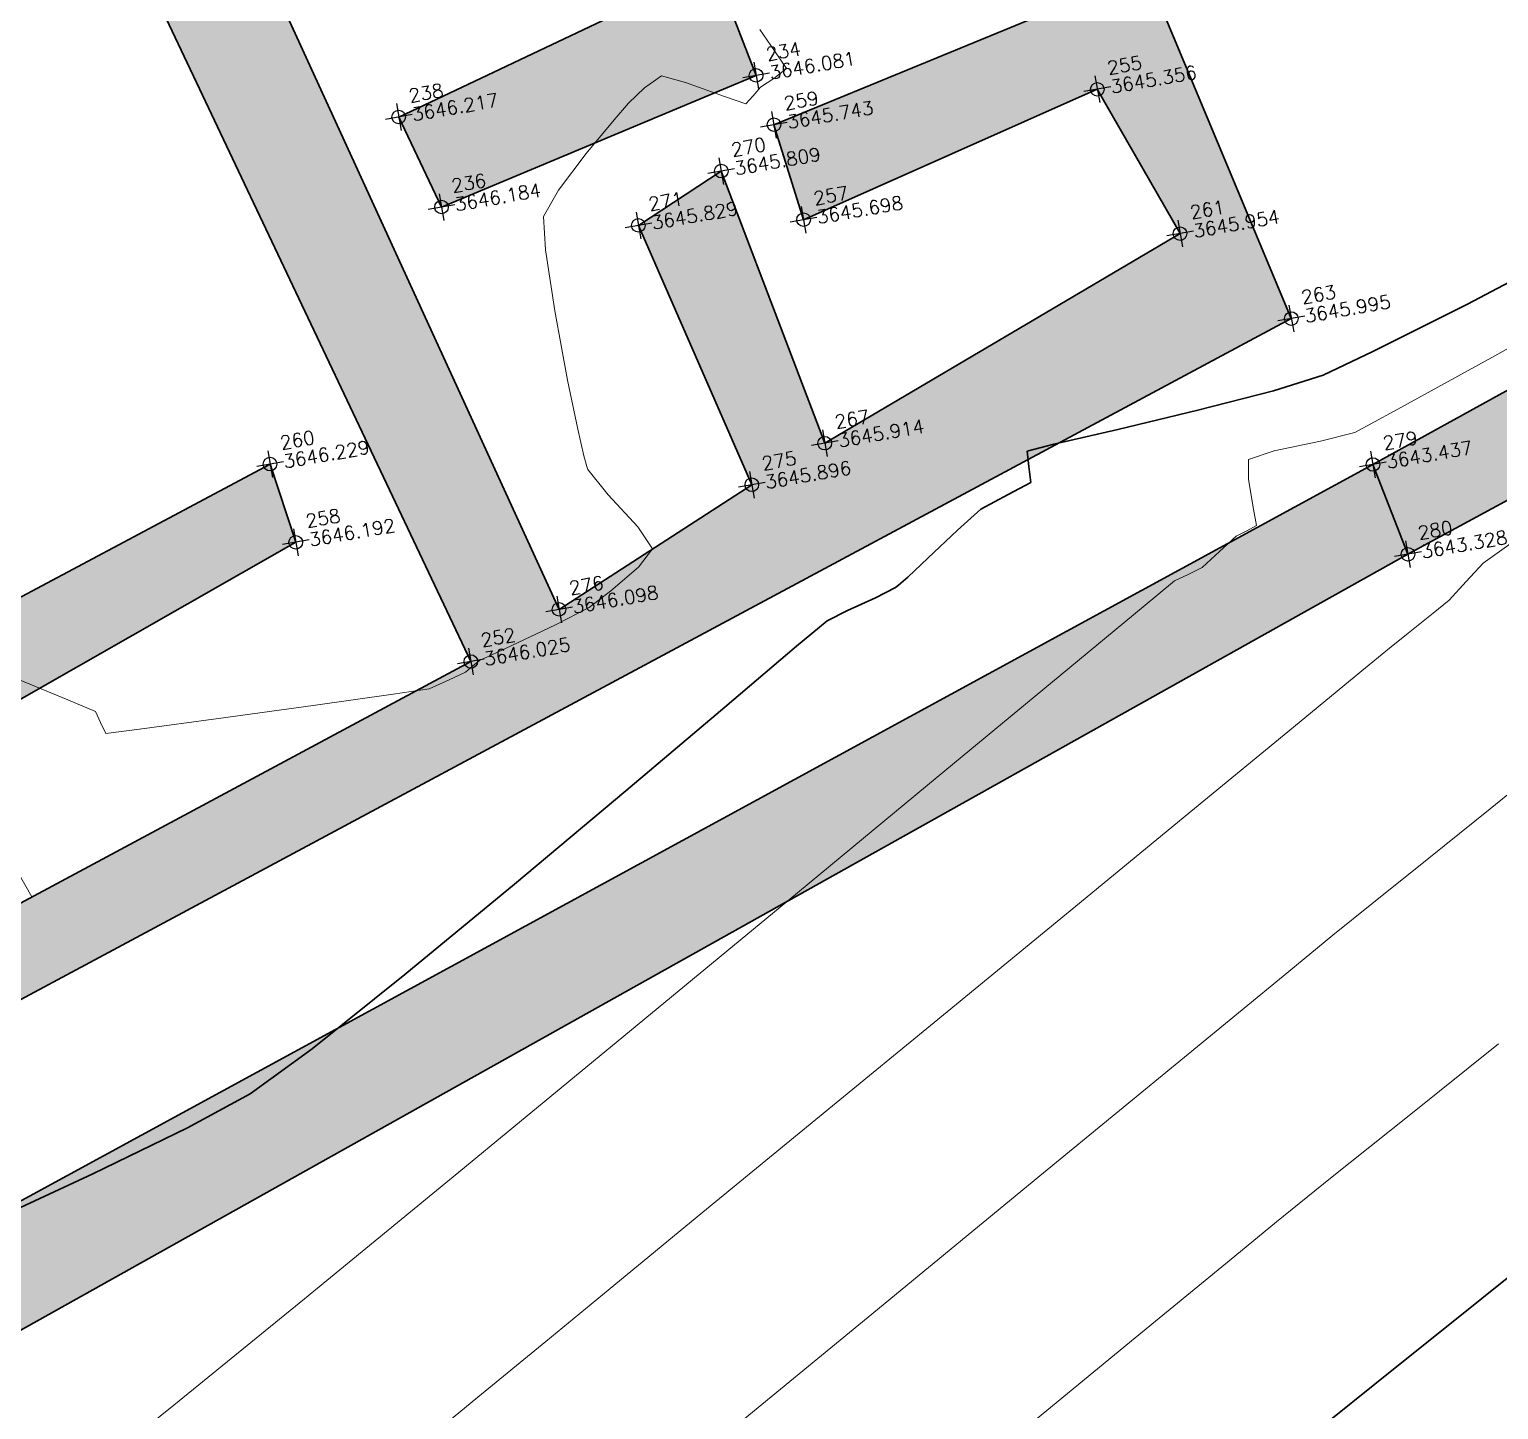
# Model space of a CAD drawing. Header units: millimetres. Extents: x 736950 to 740938, y 8500595 to 8502163.
# Drawn here: x 737787.69 to 737798.52, y 8501270.96 to 8501281.14 of the extents above; entities that cross this region are included whole.
import ezdxf

# ---------------------------------------------------------------- set-up
doc = ezdxf.new("R2010")
doc.units = ezdxf.units.MM
for name, color, linetype, lineweight in [('CONT-MJR', 80, 'Continuous', 30), ('CONT-MNR', 96, 'Continuous', 15), ('MURO PIEDRA', 252, 'Continuous', 30), ('pista', 251, 'Continuous', 5)]:
    doc.layers.add(name, color=color, linetype=linetype, lineweight=lineweight)
doc.styles.add('5mm', font='arial.ttf', dxfattribs={"height": 3})
pattern_1 = [(59.94991650582833, (1479841.21072825, -18.49207214638591), (0.7173147616177996, 0.06212513786334364), [0.07500000000000001, -0.8250000000000001]), (4.949916505828331, (1479841.21072825, -18.49207214638591), (-0.2666336227691331, 0.7169040729334506), [0.06, -0.66]), (110.4013165058283, (1479841.270504478, -18.48689504899085), (0.4506817424667108, 0.7790288530571421), [0.06374018999999999, -0.7011421119999998]), (56.13411650582835, (1479841.176170796, -18.29508031532168), (1.07978843215245, 0.02137619624183779), [0.1124999999999999, -1.237499999999998]), (106.5855165058283, (1479841.266153166, -18.29329902119935), (0.752289432321798, 1.120964142855684), [0.09561028799999993, -1.051712999999999]), (1.134116505828333, (1479841.176170796, -18.29508031532168), (0.7522885572049924, 1.12096473051034), [0.09000000000000001, -0.9900000000000001]), (30.94991650582834, (1479841.283306076, -18.32704954408109), (0.6574964912282043, -0.293425227292985), [0.07500000000000001, -0.8250000000000001]), (335.9499165058284, (1479841.283306076, -18.32704954408109), (0.1143589702920628, 0.7562849757157031), [0.06, -0.66]), (81.40131650582836, (1479841.338097435, -18.35150168277323), (0.7718558160208798, 0.4628591428967336), [0.06374019000000002, -0.701142112]), (47.44991650582834, (1479841.21072825, -18.49207214638591), (-0.04554285905854174, 0.3299879209740469), [0, -0.652, 0, -0.67, 0, -0.6625000000000001]), (17.44991650582834, (1479841.21072825, -18.49207214638591), (0.1909634295804004, 0.4339344980096552), [0, -0.3819999999999997, 0, -0.6369999999999993, 0, -0.2524999999999997]), (337.4499165058283, (1479840.991082356, -18.53060370869935), (0.5296904964497462, 0.07002209344786473), [0, -0.25, 0, -0.7799999999999999, 0, -1.035]), (327.4499165058284, (1479840.892586439, -18.5478824339807), (0.557117696670718, 0.1993664657265957), [0, -0.325, 0, -0.518, 0, -0.735])]

msp = doc.modelspace()

# ---------------------------------------------------------------- hatches: boundary and pattern name
at = {"layer": 'pista'}
h = msp.add_hatch(dxfattribs=at)
h.set_pattern_fill('HONEY', color=256, scale=3, angle=9.94991650582834, style=0)
h.set_pattern_definition([(9.94991650582834, (1479841.21072825, -18.49207214638591), (0.4979252195647159, 0.4170677100899267), [0.375, -0.75]), (129.9499165058283, (1479841.21072825, -18.49207214638591), (-0.6101538418184378, 0.222682034283025), [0.3749999999999999, -0.7499999999999998]), (69.94991650582834, (1479841.21072825, -18.49207214638591), (-0.112228622253722, 0.6397497443729518), [-0.75, 0.375])])
h.paths.add_polyline_path([(737744.7999806425, 8501250.923935566), (737743.4751223363, 8501250.754223157), (737756.465848178, 8501242.026572531), (737763.5739612179, 8501242.006896213), (737770.002546867, 8501243.455222024), (737769.8468594846, 8501244.342704736), (737763.4750639071, 8501242.907173423), (737756.7405500773, 8501242.925815564)])
h.paths.add_polyline_path([(737794.2809870465, 8501256.017245878), (737809.7820272583, 8501263.709828075), (737823.391616501, 8501273.483615467), (737837.0791595323, 8501280.557800073), (737851.5530432165, 8501285.77819753), (737870.8510758049, 8501293.050216693, -0.9976846880626209), (737871.0089264096, 8501292.63424804), (737865.2748787645, 8501289.581801567, 0.7845063948290762), (737866.1540430214, 8501286.121818589), (737883.2588851704, 8501291.348365877), (737897.4188924351, 8501296.516943583), (737903.2981396064, 8501301.44146652, -0.5512150924587264), (737904.1219025984, 8501301.177325813), (737906.855912117, 8501297.98174819, 0.5618964424650519), (737910.2738656431, 8501298.536066804), (737914.22079628, 8501308.558674501), (737925.6412323939, 8501300.72656757, 0.340189525830376), (737928.7023693406, 8501300.894137181), (737936.9171069289, 8501306.117412793, -0.358727273887905), (737938.1716059428, 8501305.962964654), (737943.1732157968, 8501301.051021611, 0.3417074120720416), (737946.0555081918, 8501300.709858142), (737955.8779356404, 8501307.072689936), (737971.8320576148, 8501314.464803053), (737988.5677626224, 8501323.411181662), (738023.1375471824, 8501336.282937778), (738044.4246208373, 8501357.728329657), (738061.4456776979, 8501362.208386911), (738078.9085143938, 8501363.070318012), (738112.0997810266, 8501372.051506756), (738118.6561313582, 8501373.365123207), (738128.3493353954, 8501376.976906104), (738155.2251721952, 8501366.826195797), (738176.6167526407, 8501363.543890122), (738193.8053773039, 8501353.328603027), (738204.7313956148, 8501340.877429372), (738207.705198212, 8501335.751671141), (738214.35685511, 8501331.742925933), (738229.9282901662, 8501313.374534177), (738233.5603594936, 8501308.186787868), (738234.53883727, 8501308.358438132), (738230.6417003467, 8501313.924784988), (738214.9478837823, 8501332.43754055), (738208.3676942562, 8501336.403214611), (738205.4657963786, 8501341.405035153), (738194.387784551, 8501354.029418997), (738176.9261677533, 8501364.406946706), (738155.4549153853, 8501367.70147717), (738128.3514754312, 8501377.93815071), (738118.4090486554, 8501374.233504975), (738111.8936108743, 8501372.928085677), (738078.7671659255, 8501363.964436961), (738061.3074614278, 8501363.102660457), (738043.958527311, 8501358.536303693), (738022.6381405202, 8501337.057350922), (737988.196920163, 8501324.233464561), (737971.4304040315, 8501315.270615296), (737955.4419368334, 8501307.862588815), (737945.5806043665, 8501301.47455489, -0.3391433520832071), (737943.8038299843, 8501301.693147572), (737938.8116631231, 8501306.59581691, 0.3560082385246841), (737936.4342009705, 8501306.876887502), (737928.158540546, 8501301.61487459, -0.3502196171718997), (737926.1502499409, 8501301.468794718), (737914.5128481541, 8501309.44969617, 0.4302069892023044), (737913.4330382891, 8501309.014522241), (737909.4507249827, 8501298.90206584, -0.5704007069138802), (737907.5397775185, 8501298.566836312), (737904.9064502402, 8501301.644734057, 0.4931454261128044), (737902.7202336333, 8501302.131411942), (737896.9620044216, 8501297.308254998), (737882.9728831241, 8501292.20205278), (737866.0373022418, 8501287.027224885, -0.7384715771871906), (737865.6977918843, 8501288.787355538), (737871.5108758068, 8501291.881875956, 0.9119586051647783), (737870.5337161538, 8501293.892406015), (737851.2416702455, 8501286.62264278), (737836.7183275839, 8501281.384406622), (737822.9200107896, 8501274.252970394), (737809.3164408724, 8501264.483505804), (737793.8201376351, 8501256.79327439), (737778.9884914039, 8501246.402265295), (737769.846859484, 8501244.34270474), (737770.0025468671, 8501243.455222024), (737779.3594973255, 8501245.563292695)])
h.paths.add_polyline_path([(738260.5182952256, 8501271.251537092), (738234.538837269, 8501308.358438132), (738233.56035949, 8501308.186787868), (738259.6897886079, 8501270.86568047), (738269.3749442189, 8501234.589470252), (738274.5057655985, 8501215.583008338), (738279.7983711922, 8501189.602392923), (738280.7089290785, 8501189.641305126), (738275.382018582, 8501215.790318219), (738270.2441657205, 8501234.822827347)])
h = msp.add_hatch(dxfattribs=at)
h.set_pattern_fill('AR-CONC', color=256, scale=0.1, angle=9.94991650582834, style=0)
h.set_pattern_definition(pattern_1)
h.paths.add_polyline_path([(737782.5678553759, 8501269.745840656), (737780.8543125066, 8501271.613858812), (737780.5330372917, 8501271.09555076), (737782.606291577, 8501268.803305427), (737783.1693790738, 8501269.054376086), (737797.8548099722, 8501277.26939229), (737797.5964829637, 8501277.931718605)])
h.paths.add_polyline_path([(737815.5553798168, 8501306.025338823), (737790.9109348458, 8501292.828602556), (737791.1826530054, 8501292.234478343), (737815.0279814235, 8501304.864754947), (737821.8454613093, 8501291.310866907), (737797.5964829631, 8501277.931718607), (737797.8548099734, 8501277.269392287), (737823.0063921954, 8501290.897239685)])
h = msp.add_hatch(dxfattribs=at)
h.set_pattern_fill('AR-CONC', color=256, scale=0.1, angle=9.94991650582834, style=0)
h.set_pattern_definition(pattern_1)
h.paths.add_polyline_path([(737791.5559219075, 8501289.695930107), (737792.551449192, 8501287.89282433), (737790.2650922528, 8501286.885621794), (737789.9606399436, 8501287.50992386), (737789.282920198, 8501287.119431661), (737789.8594336101, 8501285.928127635), (737792.0678738108, 8501286.818103971), (737792.4463915016, 8501285.459065948), (737794.0040653513, 8501286.065330887), (737790.9109348459, 8501292.828602554), (737781.3881687867, 8501287.72137282), (737782.6339078179, 8501285.765198162), (737783.0078059994, 8501285.335337553), (737785.4498607655, 8501286.786114419), (737785.2161380884, 8501287.261886118), (737783.2372918824, 8501285.994910313), (737782.3113635977, 8501287.424422752), (737783.9599153812, 8501288.247653594), (737784.3926472707, 8501287.453479107), (737784.9138481152, 8501287.700247582), (737784.4122215663, 8501288.53411496), (737788.182679965, 8501290.601700379), (737788.8308387263, 8501289.62703417), (737789.3565152617, 8501289.888801586), (737788.8109832528, 8501290.955585923), (737790.5384877817, 8501291.832262661), (737791.2868478165, 8501290.442669103), (737788.063415962, 8501288.51559306), (737788.3988717829, 8501287.98801578), (737789.0000609824, 8501288.21097491), (737789.070400743, 8501287.65374756), (737789.8522352043, 8501287.913749244), (737789.6802740138, 8501288.6277761)])
h.paths.add_polyline_path([(737791.0837549088, 8501284.730663916), (737791.9854634485, 8501285.239115203), (737791.6551462315, 8501285.74464417), (737788.1434119036, 8501284.378310386), (737786.9481739387, 8501287.065201564), (737787.7908017033, 8501287.522677738), (737787.3599158415, 8501288.080618033), (737786.0324271923, 8501287.394931596), (737787.919708298, 8501283.193841858), (737790.4375838388, 8501284.35130795), (737790.8917770548, 8501283.52739441), (737788.20799533, 8501282.256556634), (737790.9435468046, 8501276.478315542), (737784.533403857, 8501273.038994186), (737784.7939092786, 8501272.46842436), (737796.9944802003, 8501279.00788666), (737794.4822346828, 8501285.01979172), (737793.0700123186, 8501284.450652303), (737793.2943148619, 8501283.768143423), (737794.0690307743, 8501284.091873642), (737795.3190969373, 8501281.318150045), (737793.178964494, 8501280.438126111), (737793.3973397883, 8501279.73731784), (737795.5637387651, 8501280.699110165), (737796.1738632472, 8501279.634519575), (737793.5535819186, 8501278.088515125), (737792.7902651053, 8501280.095815165), (737792.1792930259, 8501279.695221707), (737793.0154632638, 8501277.781923683), (737791.5939515219, 8501276.86247528), (737789.3079972652, 8501281.854576852), (737791.2870469418, 8501282.807869766), (737792.0530998199, 8501281.271119952), (737790.4115469962, 8501280.49480408), (737790.727105167, 8501279.830334337), (737793.0471402801, 8501280.801818809), (737792.1528624722, 8501283.1100162), (737792.8423039216, 8501283.60153577), (737792.5502280426, 8501284.172658946), (737791.5003286791, 8501283.826036204)])
h.paths.add_polyline_path([(737779.9851969633, 8501272.742664894), (737779.5926013328, 8501273.128634678), (737779.1944125522, 8501272.568406422), (737779.9120214739, 8501271.759229414), (737781.5425726977, 8501272.997593943), (737783.0716911793, 8501271.492163213), (737783.9898327204, 8501271.982176594), (737783.7344773642, 8501272.604413401), (737783.2633009446, 8501272.275046157), (737782.1794489613, 8501273.522533583), (737782.5377013684, 8501273.887930917), (737782.0967588566, 8501274.468473509)])
h = msp.add_hatch(dxfattribs=at)
h.set_pattern_fill('AR-CONC', color=256, scale=0.1, angle=9.94991650582834, style=0)
h.set_pattern_definition(pattern_1)
h.paths.add_polyline_path([(737785.5967947382, 8501282.811724603), (737785.1544531517, 8501283.440754747), (737784.9721482369, 8501283.322475763), (737784.449081442, 8501284.492697591), (737785.4284121897, 8501285.05639191), (737786.1787035697, 8501283.343265863), (737786.8248046637, 8501283.65357116), (737785.7793279527, 8501286.013420189), (737783.5501978708, 8501284.656850958), (737784.4251977851, 8501282.875242932), (737779.0443992516, 8501279.048958948), (737779.2571418246, 8501278.391834453), (737782.0967588541, 8501274.468473503), (737782.5377013684, 8501273.887930918), (737782.8850149779, 8501274.205722133), (737783.2386774037, 8501273.700227438), (737789.6522272024, 8501277.35741433), (737789.4626906053, 8501277.934342299), (737783.2243635963, 8501274.609429346), (737780.0007728053, 8501278.85224945)])
h.paths.add_polyline_path([(737779.0443992519, 8501279.048958948), (737778.1964821878, 8501278.459584998), (737778.4841187961, 8501278.023729311), (737779.257141824, 8501278.391834455)])

# ---------------------------------------------------------------- linework, layer by layer
at = {"linetype": 'Continuous', "extrusion": (0.9849591664230046, 0.172787269436437, 0)}
for points, elevation in [([(8245933.306062787, 0), (8245933.106062788, 0)], 2195609.121162655), ([(8245932.770062787, 0), (8245932.570062788, 0)], 2195611.582162654), ([(8245933.459062786, 0), (8245933.259062788, 0)], 2195606.472162655), ([(8245932.925062788, 0), (8245932.725062788, 0)], 2195609.188162654), ([(8245932.655062787, 0), (8245932.455062788, 0)], 2195608.746162654), ([(8245932.750062786, 0), (8245932.550062787, 0)], 2195606.668162655), ([(8245932.366062786, 0), (8245932.166062786, 0)], 2195608.075162654), ([(8245932.197062788, 0), (8245931.99706279, 0)], 2195609.282162655), ([(8245931.616062785, 0), (8245931.416062788, 0)], 2195611.999162654), ([(8245930.857062787, 0), (8245930.657062788, 0)], 2195612.699162653), ([(8245930.546062785, 0), (8245930.346062788, 0)], 2195609.151162654), ([(8245931.10106279, 0), (8245930.901062788, 0)], 2195605.095162655), ([(8245929.693062789, 0), (8245929.49306279, 0)], 2195613.106162654), ([(8245930.337062787, 0), (8245930.137062788, 0)], 2195608.568162654), ([(8245930.500062785, 0), (8245930.300062788, 0)], 2195605.182162655), ([(8245928.996062785, 0), (8245928.796062788, 0)], 2195613.246162654), ([(8245929.677062786, 0), (8245929.477062789, 0)], 2195607.009162655), ([(8245929.411062786, 0), (8245929.211062787, 0)], 2195606.302162654)]:
    msp.add_lwpolyline(points, dxfattribs=dict(at, elevation=elevation))
at = {"linetype": 'Continuous', "extrusion": (-0.172787269436437, 0.9849591664230046, 0)}
for points, elevation in [([(-2195609.221162655, 0), (-2195609.021162654, 0)], 8245933.206062789), ([(-2195611.682162655, 0), (-2195611.482162654, 0)], 8245932.670062788), ([(-2195606.572162655, 0), (-2195606.372162654, 0)], 8245933.359062787), ([(-2195609.288162655, 0), (-2195609.088162655, 0)], 8245932.825062786), ([(-2195608.846162654, 0), (-2195608.646162654, 0)], 8245932.555062789), ([(-2195606.768162655, 0), (-2195606.568162654, 0)], 8245932.650062786), ([(-2195609.382162654, 0), (-2195609.182162655, 0)], 8245932.097062786), ([(-2195608.175162655, 0), (-2195607.975162654, 0)], 8245932.266062788), ([(-2195612.099162654, 0), (-2195611.899162654, 0)], 8245931.516062787), ([(-2195612.799162655, 0), (-2195612.599162654, 0)], 8245930.757062788), ([(-2195609.251162655, 0), (-2195609.051162655, 0)], 8245930.446062786), ([(-2195605.195162654, 0), (-2195604.995162655, 0)], 8245931.001062789), ([(-2195613.206162655, 0), (-2195613.006162655, 0)], 8245929.593062786), ([(-2195608.668162655, 0), (-2195608.468162654, 0)], 8245930.237062787), ([(-2195605.282162655, 0), (-2195605.082162655, 0)], 8245930.400062786), ([(-2195613.346162654, 0), (-2195613.146162655, 0)], 8245928.896062788), ([(-2195607.109162654, 0), (-2195606.909162654, 0)], 8245929.577062788), ([(-2195606.402162655, 0), (-2195606.202162655, 0)], 8245929.31106279)]:
    msp.add_lwpolyline(points, dxfattribs=dict(at, elevation=elevation))
at = {"linetype": 'Continuous'}
for centre in [(737793.0471402801, 8501280.801818809), (737795.5637387652, 8501280.699110165), (737790.4115469963, 8501280.494804082), (737793.1789644941, 8501280.438126111), (737792.7902651053, 8501280.095815165), (737790.7271051671, 8501279.830334337), (737793.397339788, 8501279.737317842), (737792.1792930256, 8501279.695221707), (737796.1738632468, 8501279.634519577), (737796.9944802008, 8501279.00788666), (737793.5535819192, 8501278.088515125), (737789.4626906053, 8501277.934342299), (737797.5964829633, 8501277.931718607), (737793.0154632642, 8501277.781923683), (737789.6522272021, 8501277.357414331), (737797.854809973, 8501277.269392287), (737791.5939515217, 8501276.86247528), (737790.9435468048, 8501276.478315542)]:
    msp.add_circle(centre, 0.05, dxfattribs=at)
at = {"layer": 'CONT-MJR', "extrusion": (0.4659053564649269, -0.8848345601395152, 0), "elevation": -7178481.389072996}
msp.add_lwpolyline([(4613620.905999868, 3645.000000000003), (4613621.910282764, 3645.000000000003)], dxfattribs=at)
at = {"layer": 'CONT-MJR'}
for points, elevation in [([(737797.5965252818, 8501278.763793664), (737798.2945579686, 8501279.11517401)], 3645), ([(737797.2286446816, 8501278.589283375), (737797.5965252818, 8501278.763793664)], 3645), ([(737796.8627366528, 8501278.473817103), (737797.2286446816, 8501278.589283375)], 3645), ([(737796.3061481985, 8501278.33135018), (737796.8627366528, 8501278.473817103)], 3645), ([(737795.7141884074, 8501278.19075386), (737796.3061481985, 8501278.33135018)], 3645), ([(737795.0453911697, 8501278.030658035), (737795.2421663678, 8501278.080899397)], 3645), ([(737795.059139456, 8501277.916029962), (737795.0453911697, 8501278.030658035)], 3645), ([(737794.9072986061, 8501277.70906511), (737795.073814865, 8501277.799003037)], 3645), ([(737794.0756925023, 8501277.023773069), (737794.097157173, 8501277.040301988)], 3645), ([(737794.097157173, 8501277.040301988), (737794.166573589, 8501277.101264914)], 3645), ([(737793.7202121678, 8501276.853806164), (737793.9269344953, 8501276.947473977)], 3645), ([(737793.5701855434, 8501276.778965766), (737793.7202121678, 8501276.853806164)], 3645), ([(737788.8538298092, 8501273.03916193), (737789.3151158901, 8501273.290334497)], 3645), ([(737788.1569132077, 8501272.699999882), (737788.8538298092, 8501273.03916193)], 3645), ([(737797.6115462796, 8501271.147680474), (737798.400536078, 8501271.779262733)], 3640)]:
    msp.add_lwpolyline(points, dxfattribs=dict(at, elevation=elevation))
at = {"layer": 'CONT-MJR', "extrusion": (0.2266738071978717, -0.9739707311466922, 0), "elevation": -8112757.17166061}
msp.add_lwpolyline([(2645608.040094612, 3645.000000000013), (2645608.524731392, 3645.000000000013)], dxfattribs=at)
at = {"layer": 'CONT-MJR', "extrusion": (0.9922287082640537, 0.124427450735951, 0), "elevation": 1789853.777582991}
msp.add_lwpolyline([(8343409.928898342, 3645.000000000013), (8343410.046841837, 3645.000000000013)], dxfattribs=at)
at = {"layer": 'CONT-MJR', "extrusion": (0.4621472311975418, -0.8868032119339926, 0), "elevation": -7197990.5043421}
msp.add_lwpolyline([(4583120.619130624, 3645.000000000007), (4583120.848426769, 3645.000000000007)], dxfattribs=at)
at = {"layer": 'CONT-MJR', "extrusion": (-0.6747208318282015, 0.738073031005103, 0), "elevation": 5776758.271560237}
msp.add_lwpolyline([(-6280535.237010731, 3645), (-6280535.46937358, 3645)], dxfattribs=at)
at = {"layer": 'CONT-MJR', "extrusion": (0.6888630506056023, -0.7248915074066903, 0), "elevation": -5654264.430594189}
msp.add_lwpolyline([(6391036.606167424, 3645.00000000001), (6391036.906503565, 3645.00000000001)], dxfattribs=at)
at = {"layer": 'CONT-MJR', "extrusion": (0.6819664612804501, -0.7313834464141367, 0), "elevation": -5714542.468313165}
msp.add_lwpolyline([(6337196.301406994, 3645), (6337196.503999208, 3645)], dxfattribs=at)
at = {"layer": 'CONT-MJR', "extrusion": (0.4563778952247411, -0.8897860511101731, 0), "elevation": -7227604.805002864}
msp.add_lwpolyline([(4536273.624790902, 3645.000000000013), (4536273.791974919, 3645.000000000013)], dxfattribs=at)
at = {"layer": 'CONT-MJR', "extrusion": (-0.6393207818549784, 0.7689401393400783, 0), "elevation": 6065286.18884791}
msp.add_lwpolyline([(-6002361.715957741, 3645), (-6002362.007756652, 3645)], dxfattribs=at)
at = {"layer": 'CONT-MJR', "extrusion": (-0.6470614094451641, 0.762437887573039, 0), "elevation": 6004297.764574382}
msp.add_lwpolyline([(-6063368.918431515, 3645.000000000011), (-6063369.614014277, 3645.000000000011)], dxfattribs=at)
at = {"layer": 'CONT-MJR', "extrusion": (0.6463437445677745, -0.7630463707128864, 0), "elevation": -6010000.135764631}
msp.add_lwpolyline([(6057715.829686062, 3645.000000000013), (6057716.785620092, 3645.000000000013)], dxfattribs=at)
at = {"layer": 'CONT-MJR', "extrusion": (0.6430385041736519, -0.7658338476132487, 0), "elevation": -6036135.825117967}
msp.add_lwpolyline([(6031672.575966755, 3645.000000000006), (6031673.648818163, 3645.000000000006)], dxfattribs=at)
at = {"layer": 'CONT-MJR', "extrusion": (0.6366211870745173, -0.7711766750672847, 0), "elevation": -6086291.31019524}
msp.add_lwpolyline([(5981058.044640715, 3645.000000000003), (5981059.091029258, 3645.000000000003)], dxfattribs=at)
at = {"layer": 'CONT-MJR', "extrusion": (0.6235472028621935, -0.7817857032478496, 0), "elevation": -6186127.428211808}
msp.add_lwpolyline([(5877738.883427603, 3645.000000000003), (5877739.760132734, 3645.000000000003)], dxfattribs=at)
at = {"layer": 'CONT-MJR', "extrusion": (-0.5871180753649106, 0.8095013067190217, 0), "elevation": 6448622.394585657}
msp.add_lwpolyline([(-5588492.627041955, 3645.000000000011), (-5588493.191539157, 3645.000000000011)], dxfattribs=at)
at = {"layer": 'CONT-MJR', "extrusion": (0.4201582238170847, -0.9074508620078955, 0), "elevation": -7404499.478217148}
msp.add_lwpolyline([(4241385.229313415, 3645), (4241386.136786729, 3645)], dxfattribs=at)
at = {"layer": 'CONT-MJR', "extrusion": (-0.6261096720844704, 0.7797350053205748, 0), "elevation": 6166796.481410989}
msp.add_lwpolyline([(-5898015.725782663, 3640), (-5898016.770857251, 3640)], dxfattribs=at)
at = {"layer": 'CONT-MJR', "extrusion": (0.6252051948408229, -0.7804604181789419, 0), "elevation": -6173630.735491394}
msp.add_lwpolyline([(5890859.853049994, 3640.000000000013), (5890860.716719072, 3640.000000000013)], dxfattribs=at)
at = {"layer": 'CONT-MNR', "extrusion": (0.8285273331200373, 0.559948621101078, 0), "elevation": 5371562.381771037}
msp.add_lwpolyline([(6630417.386641107, 3646), (6630417.576772204, 3646)], dxfattribs=at)
at = {"layer": 'CONT-MNR'}
for points, elevation in [([(737793.2710191933, 8501280.852698157), (737793.1818823715, 8501280.9836576)], 3646), ([(737792.2245351566, 8501280.709140865), (737792.348890256, 8501280.799524337)], 3646), ([(737792.348890256, 8501280.799524337), (737792.5277784099, 8501280.748771288)], 3646), ([(737792.5277784099, 8501280.748771288), (737792.8144593576, 8501280.646032033)], 3646), ([(737792.1071223253, 8501280.596487978), (737792.2245351566, 8501280.709140865)], 3646), ([(737792.8144593576, 8501280.646032033), (737792.9706443736, 8501280.591575101)], 3646), ([(737792.9706443736, 8501280.591575101), (737793.0250527787, 8501280.65070249)], 3646), ([(737793.0250527787, 8501280.65070249), (737793.0787312862, 8501280.714661693)], 3646), ([(737791.9993625429, 8501280.472952222), (737792.1071223253, 8501280.596487978)], 3646), ([(737791.7947144485, 8501280.226143884), (737791.9993625429, 8501280.472952222)], 3646), ([(737791.5623806698, 8501279.065965984), (737791.4934344852, 8501279.51397183)], 3646), ([(737791.6572448352, 8501278.55454382), (737791.5623806698, 8501279.065965984)], 3646), ([(737797.7538377105, 8501278.324258843), (737798.472723657, 8501278.720665693)], 3644), ([(737797.4639858712, 8501278.168576553), (737797.7538377105, 8501278.324258843)], 3644), ([(737797.209889302, 8501278.10373344), (737797.4639858712, 8501278.168576553)], 3644), ([(737796.6775676106, 8501277.967357058), (737796.868602141, 8501278.031132773)], 3644), ([(737796.868602141, 8501278.031132773), (737797.209889302, 8501278.10373344)], 3644), ([(737791.7995258871, 8501277.915491875), (737791.7776532997, 8501277.995255137)], 3646), ([(737791.8071985904, 8501277.89447945), (737791.7995258871, 8501277.915491875)], 3646), ([(737796.6779387953, 8501277.820110857), (737796.6775676106, 8501277.967357058)], 3644), ([(737796.7160440364, 8501277.600953622), (737796.6779387953, 8501277.820110857)], 3644), ([(737796.7370894413, 8501277.482250197), (737796.7160440364, 8501277.600953622)], 3644), ([(737796.6651890144, 8501277.441991031), (737796.7370894413, 8501277.482250197)], 3644), ([(737796.4659364343, 8501277.28952646), (737796.588438853, 8501277.403512653)], 3644), ([(737796.588438853, 8501277.403512653), (737796.6651890144, 8501277.441991031)], 3644), ([(737792.1801518818, 8501277.174087888), (737792.2835957619, 8501277.308544263)], 3646), ([(737796.3359302105, 8501277.170674514), (737796.4659364343, 8501277.28952646)], 3644), ([(737798.4090357799, 8501277.202695081), (737798.6150061804, 8501277.352295501)], 3643), ([(737796.2345395044, 8501277.121255232), (737796.3359302105, 8501277.170674514)], 3644), ([(737798.2828388261, 8501277.06776083), (737798.4090357799, 8501277.202695081)], 3643), ([(737796.1327599479, 8501277.072283061), (737796.2345395044, 8501277.121255232)], 3644), ([(737798.039534271, 8501276.833674127), (737798.1574029239, 8501276.931838306)], 3643), ([(737791.5667048095, 8501276.748594647), (737791.8154547944, 8501276.87687162)], 3646), ([(737795.2886637851, 8501276.374216925), (737795.9027960838, 8501276.882604452)], 3644), ([(737797.8559295742, 8501276.68613154), (737798.039534271, 8501276.833674127)], 3643), ([(737791.2000765002, 8501276.575365158), (737791.5667048095, 8501276.748594647)], 3646), ([(737797.7180696874, 8501276.575430056), (737797.8559295742, 8501276.68613154)], 3643), ([(737790.7831709802, 8501276.341926344), (737790.9038289929, 8501276.400559938)], 3646), ([(737790.9557360586, 8501276.443070285), (737791.0076111393, 8501276.48564847)], 3646), ([(737790.6354488555, 8501276.277419271), (737790.7831709802, 8501276.341926344)], 3646), ([(737789.780801604, 8501276.153983394), (737790.3717510927, 8501276.237575507)], 3646), ([(737790.3717510927, 8501276.237575507), (737790.6354488555, 8501276.277419271)], 3646), ([(737788.174311366, 8501276.11059234), (737788.2126554613, 8501276.027382262)], 3646), ([(737789.0833192226, 8501276.05736882), (737789.780801604, 8501276.153983394)], 3646), ([(737788.2516311166, 8501275.947975855), (737788.5000227822, 8501275.978457678)], 3646), ([(737798.4608915931, 8501275.39061466), (737798.8508221902, 8501275.707782539)], 3642), ([(737794.4560992812, 8501273.895002063), (737795.4042554966, 8501274.674162172)], 3643), ([(737796.232804485, 8501273.58209586), (737796.9754567482, 8501274.192330776)], 3642), ([(737789.7165602408, 8501271.777711924), (737790.853927083, 8501272.711329868)], 3644), ([(737796.8842874316, 8501272.343952913), (737797.2834847121, 8501272.665876174)], 3641), ([(737791.9567395011, 8501271.84139628), (737792.6553165792, 8501272.415300488)], 3643), ([(737796.5355873221, 8501272.058002982), (737796.8842874316, 8501272.343952913)], 3641), ([(737788.754068016, 8501270.992710736), (737789.7165602408, 8501271.777711924)], 3644)]:
    msp.add_lwpolyline(points, dxfattribs=dict(at, elevation=elevation))
at = {"layer": 'CONT-MNR', "extrusion": (0.6167729909232006, -0.7871410786305397, 0), "elevation": -6236656.417684463}
msp.add_lwpolyline([(5824107.690440745, 3646), (5824107.809353179, 3646)], dxfattribs=at)
at = {"layer": 'CONT-MNR', "extrusion": (0.5482483261045785, -0.8363155940932392, 0), "elevation": -6705259.811009725}
msp.add_lwpolyline([(5277840.778515446, 3646.000000000006), (5277840.896517604, 3646.000000000006)], dxfattribs=at)
at = {"layer": 'CONT-MNR', "extrusion": (-0.796786964397975, 0.604260319204778, 0), "elevation": 4549123.418630712}
msp.add_lwpolyline([(-7219527.230549315, 3646.000000000003), (-7219527.570266533, 3646.000000000003)], dxfattribs=at)
at = {"layer": 'CONT-MNR', "extrusion": (0.8718191728173845, -0.4898278574234128, 0), "elevation": -3520942.892725952}
msp.add_lwpolyline([(7772969.50828753, 3646.000000000004), (7772969.732138423, 3646.000000000004)], dxfattribs=at)
at = {"layer": 'CONT-MNR', "extrusion": (0.9984691079438146, 0.05531220915750058, 0), "elevation": 1206886.56488125}
msp.add_lwpolyline([(8447456.09529701, 3646), (8447456.342006994, 3646)], dxfattribs=at)
at = {"layer": 'CONT-MNR', "extrusion": (0.4877019013051932, -0.8730102264368382, 0), "elevation": -7061877.543003643}
msp.add_lwpolyline([(4790195.407331276, 3644.00000000001), (4790196.598765057, 3644.00000000001)], dxfattribs=at)
at = {"layer": 'CONT-MNR', "extrusion": (0.9792958507308293, 0.202434277585051, 0), "elevation": 2443466.491382055}
msp.add_lwpolyline([(8175912.123689483, 3646), (8175912.493229108, 3646)], dxfattribs=at)
at = {"layer": 'CONT-MNR', "extrusion": (0.9743402149601619, 0.2250803090263246, 0), "elevation": 2632330.477525279}
msp.add_lwpolyline([(8117074.628021711, 3646.00000000001), (8117074.830620402, 3646.00000000001)], dxfattribs=at)
at = {"layer": 'CONT-MNR', "extrusion": (0.7811199847773626, 0.6243809489257444, 0), "elevation": 5884339.884044362}
msp.add_lwpolyline([(6179854.672561006, 3646.000000000003), (6179854.910835623, 3646.000000000003)], dxfattribs=at)
at = {"layer": 'CONT-MNR', "extrusion": (0.7357600390204797, 0.6772423236778563, 0), "elevation": 6300262.907754883}
msp.add_lwpolyline([(5755236.156828915, 3646), (5755236.479771907, 3646)], dxfattribs=at)
at = {"layer": 'CONT-MNR', "extrusion": (0.8302142111203091, 0.5574444937873929, 0), "elevation": 5351515.864503813}
msp.add_lwpolyline([(6646602.988178775, 3646), (6646603.183556758, 3646)], dxfattribs=at)
at = {"layer": 'CONT-MNR', "extrusion": (0.65317585786752, -0.7572062458135361, 0), "elevation": -5955312.133412741}
msp.add_lwpolyline([(6111489.589269986, 3646), (6111489.858077812, 3646)], dxfattribs=at)
at = {"layer": 'CONT-MNR', "extrusion": (0.6362999563821565, -0.771441744727407, 0), "elevation": -6088780.369959069}
msp.add_lwpolyline([(5978528.668099595, 3644.00000000001), (5978528.966195809, 3644.00000000001)], dxfattribs=at)
at = {"layer": 'CONT-MNR', "extrusion": (0.7348870938697276, -0.678189471507562, 0), "elevation": -5223278.16578658}
msp.add_lwpolyline([(6747845.641068751, 3643.000000000013), (6747845.826025771, 3643.000000000013)], dxfattribs=at)
at = {"layer": 'CONT-MNR', "extrusion": (0.6024439242659909, -0.7981612106053471, 0), "elevation": -6340911.247141187}
msp.add_lwpolyline([(5710419.411572387, 3646.000000000013), (5710419.613479125, 3646.000000000013)], dxfattribs=at)
at = {"layer": 'CONT-MNR', "extrusion": (0.4224968611784519, -0.9063643871503094, 0), "elevation": -7393539.86698872}
msp.add_lwpolyline([(4260470.125655137, 3646.000000000003), (4260470.338003905, 3646.000000000003)], dxfattribs=at)
at = {"layer": 'CONT-MNR', "extrusion": (0.6346636729215398, -0.7727884718820157, 0), "elevation": -6101435.124149732}
msp.add_lwpolyline([(5965612.724844529, 3643.00000000001), (5965612.986989407, 3643.00000000001)], dxfattribs=at)
at = {"layer": 'CONT-MNR', "extrusion": (-0.3820954325820061, -0.9241228708348095, 0), "elevation": -8138129.176475005}
msp.add_lwpolyline([(-2566492.631065798, 3646.000000000013), (-2566492.067196224, 3646.000000000013)], dxfattribs=at)
at = {"layer": 'CONT-MNR', "extrusion": (0.6336031506982542, -0.773658223911079, 0), "elevation": -6109615.759811814}
msp.add_lwpolyline([(5957233.51262558, 3646.000000000006), (5957233.5797186, 3646.000000000006)], dxfattribs=at)
at = {"layer": 'CONT-MNR', "extrusion": (-0.6348554943331246, 0.7726308959102296, 0), "elevation": 6099954.001897268}
msp.add_lwpolyline([(-5967126.539544461, 3643.000000000003), (-5967127.192525098, 3643.000000000003)], dxfattribs=at)
at = {"layer": 'CONT-MNR', "extrusion": (-0.6376375717410232, 0.7703365025131623, 0), "elevation": 6078397.512706506}
msp.add_lwpolyline([(-5989082.691218975, 3644.000000000006), (-5989083.866194963, 3644.000000000006)], dxfattribs=at)
at = {"layer": 'CONT-MNR', "extrusion": (-0.3811608750541969, -0.9245087275563811, 0), "elevation": -8140719.945734344}
msp.add_lwpolyline([(-2558262.455085045, 3646), (-2558262.23515197, 3646)], dxfattribs=at)
at = {"layer": 'CONT-MNR', "extrusion": (0.8976929729717514, 0.44062152271211, 0), "elevation": 4408152.482223324}
msp.add_lwpolyline([(7306450.38537497, 3646), (7306450.296918882, 3646)], dxfattribs=at)
at = {"layer": 'CONT-MNR', "extrusion": (0.1340635489153264, -0.9909727366846315, 0), "elevation": -8325622.177021562}
msp.add_lwpolyline([(1870839.516942677, 3646), (1870840.105552655, 3646)], dxfattribs=at)
at = {"layer": 'CONT-MNR', "extrusion": (0.6348904388318198, -0.772602181384404, 0), "elevation": -6099684.109841487}
msp.add_lwpolyline([(5967401.482774482, 3643.000000000003), (5967402.426881034, 3643.000000000003)], dxfattribs=at)
at = {"layer": 'CONT-MNR', "extrusion": (0.6373015668569013, -0.7706145034203148, 0), "elevation": -6081008.777558554}
msp.add_lwpolyline([(5986429.897338307, 3644.000000000007), (5986431.328595622, 3644.000000000007)], dxfattribs=at)
at = {"layer": 'CONT-MNR', "extrusion": (0.6348983818330306, -0.7725956541075023, 0), "elevation": -6099622.759346205}
msp.add_lwpolyline([(5967463.057091974, 3643), (5967464.192614607, 3643)], dxfattribs=at)
at = {"layer": 'CONT-MNR', "extrusion": (-0.626171216366052, 0.7796855826515321, 0), "elevation": 6166333.696523039}
msp.add_lwpolyline([(-5898504.193543584, 3642.000000000013), (-5898504.774863636, 3642.000000000013)], dxfattribs=at)
at = {"layer": 'CONT-MNR', "extrusion": (-0.6249069141470429, 0.7806992690218305, 0), "elevation": 6175884.122805917}
msp.add_lwpolyline([(-5888503.371660647, 3642), (-5888503.90844742, 3642)], dxfattribs=at)
at = {"layer": 'CONT-MNR', "extrusion": (0.6367336099200851, -0.7710838540639642, 0), "elevation": -6085417.891128526}
msp.add_lwpolyline([(5981946.257044318, 3644.000000000004), (5981947.823144482, 3644.000000000004)], dxfattribs=at)
at = {"layer": 'CONT-MNR', "extrusion": (0.6272657264569714, -0.7788053084130898, 0), "elevation": -6158042.717382586}
msp.add_lwpolyline([(5907158.554459191, 3642), (5907158.923482267, 3642)], dxfattribs=at)
at = {"layer": 'CONT-MNR', "extrusion": (-0.6344609581778371, 0.7729549097767999, 0), "elevation": 6102998.250331873}
msp.add_lwpolyline([(-5964010.364396472, 3642), (-5964010.785794673, 3642)], dxfattribs=at)
at = {"layer": 'CONT-MNR', "extrusion": (0.634878671370413, -0.7726118512156925, 0), "elevation": -6099774.997676417}
msp.add_lwpolyline([(5967304.996733182, 3643.000000000009), (5967306.215958426, 3643.000000000009)], dxfattribs=at)
at = {"layer": 'CONT-MNR', "extrusion": (0.6358615545270986, -0.7718031377717907, 0), "elevation": -6092176.114364143}
msp.add_lwpolyline([(5975061.777765263, 3644), (5975063.357271176, 3644)], dxfattribs=at)
at = {"layer": 'CONT-MNR', "extrusion": (0.6349519771392881, -0.7725516078081186, 0), "elevation": -6099207.397519717}
msp.add_lwpolyline([(5967884.755682222, 3642), (5967886.135041646, 3642)], dxfattribs=at)
at = {"layer": 'CONT-MNR', "extrusion": (0.6252749723265429, -0.7804045162491315, 0), "elevation": -6173105.406039166}
msp.add_lwpolyline([(5891414.105064766, 3641), (5891414.951344911, 3641)], dxfattribs=at)
at = {"layer": 'CONT-MNR', "extrusion": (0.6348483954820864, -0.7726367288408056, 0), "elevation": -6100008.826516145}
msp.add_lwpolyline([(5967064.856176213, 3643.00000000001), (5967065.967687992, 3643.00000000001)], dxfattribs=at)
at = {"layer": 'CONT-MNR', "extrusion": (0.6249989786078054, -0.7806255675669354, 0), "elevation": -6175188.251243309}
msp.add_lwpolyline([(5889230.156208666, 3641.000000000006), (5889230.898269547, 3641.000000000006)], dxfattribs=at)
at = {"layer": 'CONT-MNR', "extrusion": (0.6349814382417498, -0.772527393099066, 0), "elevation": -6098979.805415539}
msp.add_lwpolyline([(5968115.671197965, 3642), (5968117.347053158, 3642)], dxfattribs=at)
at = {"layer": 'CONT-MNR', "extrusion": (0.6347284186225153, -0.7727352939998023, 0), "elevation": -6100932.534814728}
msp.add_lwpolyline([(5966119.496788973, 3641), (5966120.392495113, 3641)], dxfattribs=at)
at = {"layer": 'CONT-MNR', "extrusion": (-0.6346342673154897, 0.7728126207231165, 0), "elevation": 6101662.113332459}
msp.add_lwpolyline([(-5965372.764995276, 3643), (-5965373.361950621, 3643)], dxfattribs=at)
at = {"layer": 'CONT-MNR', "extrusion": (-0.6349858591183734, 0.7725237593237515, 0), "elevation": 6098945.652008826}
msp.add_lwpolyline([(-5968148.722599509, 3642.00000000001), (-5968150.573293881, 3642.00000000001)], dxfattribs=at)
at = {"layer": 'CONT-MNR', "extrusion": (0.6349403095373686, -0.7725611971388354, 0), "elevation": -6099298.897841861}
msp.add_lwpolyline([(5967788.368342479, 3643), (5967789.014820243, 3643)], dxfattribs=at)
at = {"layer": 'CONT-MNR', "extrusion": (0.6349031116951539, -0.7725917672094434, 0), "elevation": -6099583.48678101}
msp.add_lwpolyline([(5967497.47838417, 3641.000000000006), (5967498.716557458, 3641.000000000006)], dxfattribs=at)
at = {"layer": 'CONT-MNR', "extrusion": (0.6267058383245905, -0.7792559221525828, 0), "elevation": -6162289.247269162}
msp.add_lwpolyline([(5902721.529053747, 3644.000000000006), (5902722.420216386, 3644.000000000006)], dxfattribs=at)
at = {"layer": 'CONT-MNR', "extrusion": (-0.635253261008404, 0.7723038873255712, 0), "elevation": 6096880.544597439}
msp.add_lwpolyline([(-5970258.073015356, 3643), (-5970259.012760498, 3643)], dxfattribs=at)
at = {"layer": 'MURO PIEDRA'}
for points in [[(737797.854809973, 8501277.269392287), (737823.0063921952, 8501290.897239685), (737815.5553798163, 8501306.025338823), (737790.9109348458, 8501292.828602556), (737791.1826530054, 8501292.234478343), (737815.0279814239, 8501304.864754947), (737821.8454613088, 8501291.310866907), (737797.5964829633, 8501277.931718607)], [(737797.854809973, 8501277.269392287), (737823.0063921952, 8501290.897239685), (737815.5553798163, 8501306.025338823), (737790.9109348458, 8501292.828602556), (737791.1826530054, 8501292.234478343), (737815.0279814239, 8501304.864754947), (737821.8454613088, 8501291.310866907), (737797.5964829633, 8501277.931718607)], [(737789.4626906053, 8501277.934342299), (737789.6522272021, 8501277.357414331), (737783.2386774044, 8501273.700227436), (737782.8850149782, 8501274.205722133), (737782.5377013684, 8501273.887930917), (737782.0967588562, 8501274.468473509), (737779.2571418241, 8501278.391834455), (737779.0443992518, 8501279.048958948), (737784.4251977849, 8501282.875242934), (737783.5501978713, 8501284.656850958), (737785.7793279527, 8501286.013420189), (737786.8248046639, 8501283.65357116), (737786.1787035692, 8501283.343265865), (737785.42841219, 8501285.05639191), (737784.4490814413, 8501284.492697591), (737784.9721482365, 8501283.322475763), (737785.1544531516, 8501283.440754747), (737785.5967947387, 8501282.811724603), (737780.0007728048, 8501278.852249447), (737783.2243635971, 8501274.609429346)], [(737780.5330372922, 8501271.09555076), (737780.8543125064, 8501271.613858812), (737782.567855376, 8501269.745840656), (737797.5964829633, 8501277.931718607), (737797.854809973, 8501277.269392287), (737783.169379068, 8501269.05437609), (737782.606291577, 8501268.803305427), (737780.5330372922, 8501271.09555076)]]:
    msp.add_lwpolyline(points, close=True, dxfattribs=at)
for points in [[(737784.5334038574, 8501273.038994186), (737790.9435468048, 8501276.478315542), (737788.2079953296, 8501282.256556634), (737790.8917770549, 8501283.527394408), (737790.4375838393, 8501284.35130795), (737787.9197082982, 8501283.193841856), (737786.032427192, 8501287.394931598)], [(737794.4822346824, 8501285.01979172), (737796.9944802008, 8501279.00788666), (737784.7939092783, 8501272.46842436)], [(737792.1528624719, 8501283.1100162), (737793.0471402801, 8501280.801818809), (737790.7271051671, 8501279.830334337), (737790.4115469963, 8501280.494804082), (737792.05309982, 8501281.271119952)], [(737789.3079972644, 8501281.854576854), (737791.5939515217, 8501276.86247528), (737793.0154632642, 8501277.781923683), (737792.1792930256, 8501279.695221707), (737792.7902651053, 8501280.095815165), (737793.5535819192, 8501278.088515125), (737796.1738632468, 8501279.634519577), (737795.5637387652, 8501280.699110165), (737793.397339788, 8501279.737317842), (737793.1789644941, 8501280.438126111), (737795.3190969375, 8501281.318150045)]]:
    msp.add_lwpolyline(points, dxfattribs=at)
at = {"layer": 'pista'}
msp.add_line((737787.7066910275, 8501274.741601197), (737787.0584678985, 8501275.878379665), dxfattribs=at)

# ---------------------------------------------------------------- texts
at = {"color": 2, "char_height": 0.1, "attachment_point": 1, "rotation": 9.94991650582834, "style": '5mm'}
for s, insert, width in [('\\Ftxt.shx;\\W1.0000000000;\\T1.0000000000;\\o\\l234', (737793.1128066157, 8501281.006239776), 0.4), ('\\Ftxt.shx;\\W1.0000000000;\\T1.0000000000;\\o\\l255', (737795.6294051007, 8501280.903531132), 0.4), ('\\Ftxt.shx;\\W1.0000000000;\\T1.0000000000;\\o\\l238', (737790.4772133318, 8501280.699225051), 0.4), ('\\Ftxt.shx;\\W1.0000000000;\\T1.0000000000;\\o\\l259', (737793.2446308297, 8501280.64254708), 0.4), ('\\Ftxt.shx;\\W1.0000000000;\\T1.0000000000;\\o\\l270', (737792.8559314408, 8501280.300236132), 0.3833333333333333), ('\\Ftxt.shx;\\W1.0000000000;\\T1.0000000000;\\o\\l236', (737790.7927715026, 8501280.034755306), 0.4), ('\\Ftxt.shx;\\W1.0000000000;\\T1.0000000000;\\o\\l257', (737793.4630061236, 8501279.94173881), 0.4), ('\\Ftxt.shx;\\W1.0000000000;\\T1.0000000000;\\o\\l271', (737792.2449593612, 8501279.899642674), 0.3666666666666667), ('\\Ftxt.shx;\\W1.0000000000;\\T1.0000000000;\\o\\l261', (737796.2395295823, 8501279.838940546), 0.3666666666666667), ('\\Ftxt.shx;\\W1.0000000000;\\T1.0000000000;\\o\\l263', (737797.0601465363, 8501279.212307626), 0.4), ('\\Ftxt.shx;\\W1.0000000000;\\T1.0000000000;\\o\\l267', (737793.6192482547, 8501278.292936094), 0.4), ('\\Ftxt.shx;\\W1.0000000000;\\T1.0000000000;\\o\\l260', (737789.5283569408, 8501278.138763268), 0.3833333333333333), ('\\Ftxt.shx;\\W1.0000000000;\\T1.0000000000;\\o\\l279', (737797.6621492988, 8501278.136139575), 0.4), ('\\Ftxt.shx;\\W1.0000000000;\\T1.0000000000;\\o\\l275', (737793.0811295997, 8501277.98634465), 0.4), ('\\Ftxt.shx;\\W1.0000000000;\\T1.0000000000;\\o\\l258', (737789.7178935376, 8501277.561835298), 0.4), ('\\Ftxt.shx;\\W1.0000000000;\\T1.0000000000;\\o\\l280', (737797.9204763086, 8501277.473813254), 0.3833333333333333), ('\\Ftxt.shx;\\W1.0000000000;\\T1.0000000000;\\o\\l276', (737791.6596178572, 8501277.066896247), 0.4), ('\\Ftxt.shx;\\W1.0000000000;\\T1.0000000000;\\o\\l252', (737791.0092131404, 8501276.682736509), 0.4)]:
    msp.add_mtext(s, dxfattribs=dict(at, insert=insert, width=width))
at = {"color": 1, "char_height": 0.1, "attachment_point": 1, "rotation": 9.94991650582834, "style": '5mm'}
for s, insert, width in [('\\Ftxt.shx;\\W1.0000000000;\\T1.0000000000;\\o\\l3646.081', (737793.1369968335, 8501280.868345492), 0.7833333333333333), ('\\Ftxt.shx;\\W1.0000000000;\\T1.0000000000;\\o\\l3645.356', (737795.6535953186, 8501280.765636848), 0.8333333333333334), ('\\Ftxt.shx;\\W1.0000000000;\\T1.0000000000;\\o\\l3646.217', (737790.5014035497, 8501280.561330767), 0.7999999999999999), ('\\Ftxt.shx;\\W1.0000000000;\\T1.0000000000;\\o\\l3645.743', (737793.2688210475, 8501280.504652796), 0.8333333333333334), ('\\Ftxt.shx;\\W1.0000000000;\\T1.0000000000;\\o\\l3645.809', (737792.8801216586, 8501280.162341848), 0.8166666666666668), ('\\Ftxt.shx;\\W1.0000000000;\\T1.0000000000;\\o\\l3646.184', (737790.8169617205, 8501279.896861022), 0.7999999999999999), ('\\Ftxt.shx;\\W1.0000000000;\\T1.0000000000;\\o\\l3645.829', (737792.269149579, 8501279.76174839), 0.8333333333333334), ('\\Ftxt.shx;\\W1.0000000000;\\T1.0000000000;\\o\\l3645.698', (737793.4871963414, 8501279.803844526), 0.8333333333333334), ('\\Ftxt.shx;\\W1.0000000000;\\T1.0000000000;\\o\\l3645.954', (737796.2637198, 8501279.701046262), 0.8333333333333334), ('\\Ftxt.shx;\\W1.0000000000;\\T1.0000000000;\\o\\l3645.995', (737797.084336754, 8501279.074413342), 0.8333333333333334), ('\\Ftxt.shx;\\W1.0000000000;\\T1.0000000000;\\o\\l3645.914', (737793.6434384725, 8501278.15504181), 0.7999999999999999), ('\\Ftxt.shx;\\W1.0000000000;\\T1.0000000000;\\o\\l3646.229', (737789.5525471587, 8501278.000868984), 0.8333333333333334), ('\\Ftxt.shx;\\W1.0000000000;\\T1.0000000000;\\o\\l3643.437', (737797.6863395165, 8501277.998245291), 0.8333333333333334), ('\\Ftxt.shx;\\W1.0000000000;\\T1.0000000000;\\o\\l3645.896', (737793.1053198176, 8501277.848450366), 0.8333333333333334), ('\\Ftxt.shx;\\W1.0000000000;\\T1.0000000000;\\o\\l3646.192', (737789.7420837554, 8501277.423941016), 0.7999999999999999), ('\\Ftxt.shx;\\W1.0000000000;\\T1.0000000000;\\o\\l3643.328', (737797.9446665264, 8501277.33591897), 0.8333333333333334), ('\\Ftxt.shx;\\W1.0000000000;\\T1.0000000000;\\o\\l3646.098', (737791.683808075, 8501276.929001965), 0.8166666666666668), ('\\Ftxt.shx;\\W1.0000000000;\\T1.0000000000;\\o\\l3646.025', (737791.0334033582, 8501276.544842225), 0.8166666666666668)]:
    msp.add_mtext(s, dxfattribs=dict(at, insert=insert, width=width))

doc.saveas('drawing.dxf')
